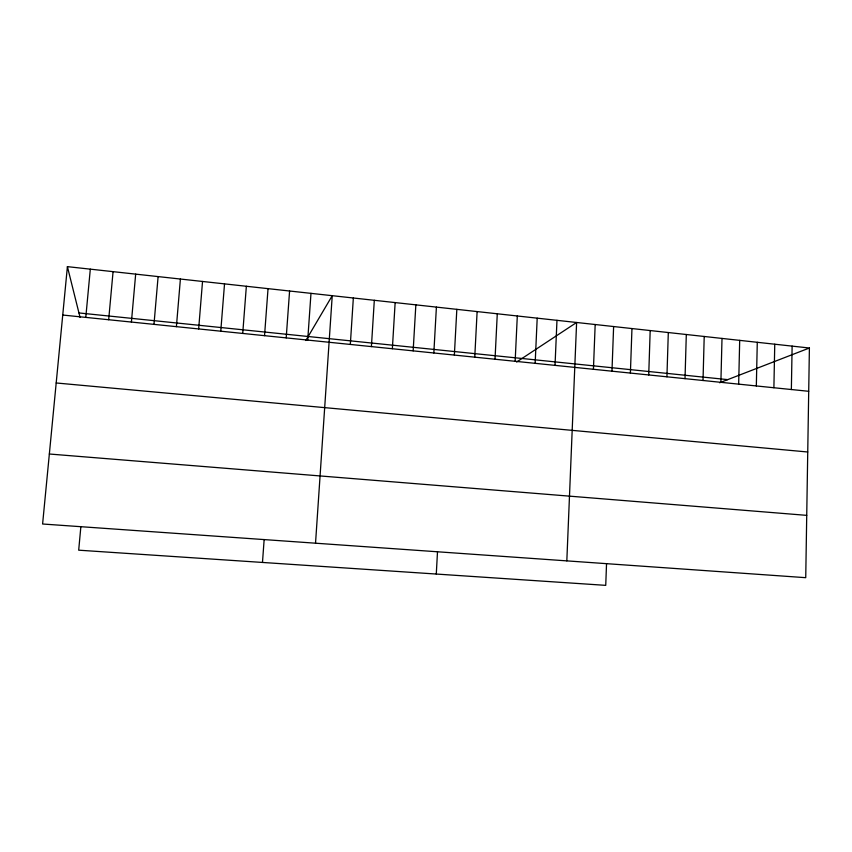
<?xml version="1.0" encoding="UTF-8"?>
<svg xmlns="http://www.w3.org/2000/svg" width="852" height="852" viewBox="0 0 852 852"><rect width="100%" height="100%" fill="white"/><g stroke="black" fill="none" stroke-linecap="round" stroke-linejoin="round"><path stroke-width="1.28" d="M809.4 348.01L805.736 577.677L42.6 524.001L67.404 266.644L809.4 348.01L719.62 382.761M791.359 389.534L792.126 346.114M773.893 387.745L774.756 344.208M756.331 385.956L757.279 342.291M738.663 384.145L739.696 340.363M720.888 382.324L722.006 338.425M703.017 380.503L704.21 336.476M685.019 378.661L686.307 334.506M666.924 376.808L668.309 332.536M648.723 374.955L650.183 330.544M630.395 373.08L631.96 328.553M611.97 371.195L613.621 326.54M606.539 563.609L605.74 585.356L78.693 550.179L80.865 526.632M593.429 369.299L595.175 324.516M566.825 560.872L576.612 322.482L516.61 362.025M555.025 365.37L556.974 320.331M535.152 363.335L537.197 318.158M515.151 361.291L517.302 315.975M495.023 359.235L497.28 313.781M474.756 357.169L477.12 311.566M436.288 574.046L437.502 551.713M454.361 355.082L456.832 309.34M433.828 352.984L436.405 307.103M413.156 350.864L415.851 304.846M392.357 348.734L395.147 302.577M371.408 346.594L374.316 300.298M350.321 344.442L353.346 297.998M315.528 543.193L332.237 295.687L305.825 340.491M307.721 340.086L310.98 293.354M262.48 562.448L264.152 539.518M286.197 337.882L289.584 291.001M264.535 335.667L268.039 288.647M242.724 333.441L246.356 286.261M220.764 331.194L224.523 283.876M198.654 328.936L202.531 281.458M176.396 326.657L180.4 279.03M153.978 324.367L158.11 276.591M131.41 322.056L135.67 274.131M108.673 319.734L113.071 271.65M85.786 317.391L90.312 269.157M49.341 454.01L806.727 515.364M56.189 382.974L807.739 451.997M62.739 315.038L808.708 391.302M78.948 312.94L727.704 379.63M67.404 266.644L80.067 317.434"/></g></svg>
